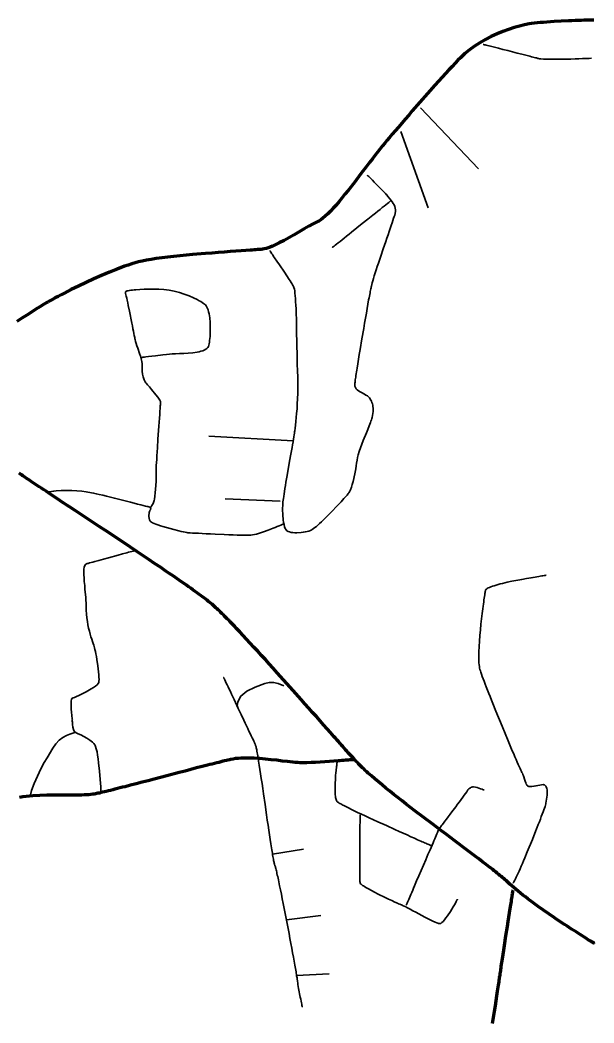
# Model space of a CAD drawing. Header units: inches. Extents: x -107 to 376, y -240 to 294.
# Drawn here: x 314 to 376.3, y 45.1 to 154 of the extents above; entities that cross this region are included whole.
import ezdxf

# ---------------------------------------------------------------- set-up
doc = ezdxf.new("R2010")
doc.units = ezdxf.units.IN
doc.header["$MEASUREMENT"] = 0
for name, color, linetype in [('Routes 1', 7, 'Continuous'), ('Routes 2', 7, 'Continuous'), ('Routes 4', 7, 'Continuous')]:
    doc.layers.add(name, color=color, linetype=linetype)

msp = doc.modelspace()

# ---------------------------------------------------------------- linework, layer by layer
at = {"layer": 'Routes 1', "color": 7, "lineweight": 158, "true_color": 0xffffff}
msp.add_lwpolyline([(376.33, 153.99), (376.3, 153.99), (376.23, 153.99), (376.11, 153.98), (375.94, 153.98), (375.74, 153.97), (375.51, 153.97), (375.24, 153.96), (374.94, 153.95), (374.62, 153.94), (374.28, 153.93), (373.93, 153.92), (373.55, 153.9), (372.78, 153.87), (372, 153.82), (371.22, 153.77), (370.85, 153.74), (370.49, 153.71), (370.15, 153.68), (369.84, 153.64), (369.54, 153.6), (369.28, 153.56), (368.78, 153.46), (368.24, 153.33), (367.66, 153.17), (367.06, 152.97), (366.44, 152.74), (365.8, 152.48), (365.17, 152.19), (364.54, 151.88), (363.93, 151.53), (363.35, 151.17), (362.81, 150.77), (362.3, 150.36), (362.07, 150.14), (361.82, 149.9), (361.55, 149.62), (361.24, 149.3), (360.92, 148.96), (360.58, 148.59), (360.22, 148.2), (359.84, 147.79), (359.45, 147.36), (359.06, 146.92), (358.24, 146), (356.6, 144.13), (356.21, 143.67), (355.82, 143.22), (355.45, 142.79), (355.09, 142.37), (354.75, 141.97), (354.42, 141.59), (354.13, 141.24), (353.85, 140.91), (353.6, 140.62), (353.37, 140.34), (353.12, 140.02), (352.85, 139.68), (352.56, 139.32), (352.27, 138.93), (351.96, 138.53), (351.64, 138.11), (350.98, 137.25), (350.31, 136.37), (349.63, 135.5), (349.29, 135.08), (348.96, 134.67), (348.64, 134.28), (348.32, 133.91), (348.01, 133.57), (347.71, 133.25), (347.42, 132.96), (347.15, 132.7), (346.9, 132.48), (346.66, 132.3), (346.44, 132.17), (346.25, 132.07), (346.04, 131.97), (345.82, 131.86), (345.35, 131.6), (344.85, 131.32), (344.32, 131.01), (343.78, 130.69), (342.68, 130.07), (342.15, 129.79), (341.64, 129.54), (341.4, 129.43), (341.16, 129.34), (340.93, 129.26), (340.72, 129.19), (340.51, 129.14), (340.32, 129.11), (340.22, 129.1), (340.1, 129.09), (339.95, 129.08), (339.79, 129.07), (339.62, 129.05), (339.43, 129.04), (339.22, 129.02), (339, 129), (338.52, 128.97), (338, 128.93), (337.43, 128.89), (336.82, 128.85), (336.18, 128.8), (335.52, 128.76), (334.84, 128.7), (334.15, 128.65), (332.74, 128.53), (331.35, 128.4), (330.68, 128.32), (330.02, 128.25), (329.39, 128.17), (328.8, 128.09), (328.24, 128.01), (327.73, 127.92), (327.27, 127.83), (327.06, 127.78), (326.87, 127.73), (326.5, 127.63), (326.13, 127.52), (325.74, 127.39), (325.35, 127.26), (324.54, 126.96), (323.7, 126.62), (322.86, 126.27), (322.01, 125.89), (321.17, 125.5), (320.36, 125.11), (319.57, 124.73), (318.83, 124.35), (318.48, 124.17), (318.14, 123.99), (317.82, 123.83), (317.52, 123.66), (317.23, 123.51), (317.07, 123.42), (316.91, 123.33), (316.54, 123.11), (316.14, 122.87), (315.7, 122.59), (315.23, 122.29), (314.73, 121.97), (314.21, 121.63), (313.67, 121.27)], dxfattribs=at)
at = {"layer": 'Routes 2', "color": 7, "lineweight": 106, "true_color": 0xffffff}
for points in [[(376.33, 53.8), (376.32, 53.8), (376.32, 53.8), (376.3, 53.81), (376.28, 53.82), (376.26, 53.84), (376.23, 53.85), (376.2, 53.87), (376.16, 53.9), (376.12, 53.92), (376.08, 53.95), (376.03, 53.98), (375.97, 54.01), (375.85, 54.09), (375.71, 54.17), (375.56, 54.27), (375.39, 54.37), (375.21, 54.48), (375.02, 54.61), (374.82, 54.73), (374.6, 54.87), (374.38, 55.02), (374.14, 55.17), (373.9, 55.32), (373.64, 55.49), (373.38, 55.66), (373.12, 55.83), (372.85, 56.01), (372.57, 56.19), (372.29, 56.38), (372, 56.57), (371.43, 56.96), (370.85, 57.37), (370.27, 57.78), (369.7, 58.19), (369.15, 58.6), (368.88, 58.81), (368.61, 59.01), (368.36, 59.22), (368.11, 59.42), (367.87, 59.62), (367.63, 59.82), (367.41, 60.01), (367.2, 60.2), (367, 60.39), (366.89, 60.49), (366.78, 60.59), (366.66, 60.69), (366.53, 60.8), (366.4, 60.91), (366.27, 61.03), (366.12, 61.14), (365.98, 61.26), (365.82, 61.39), (365.67, 61.52), (365.5, 61.65), (365.33, 61.78), (365.16, 61.92), (364.99, 62.05), (364.8, 62.19), (364.62, 62.34), (364.24, 62.63), (363.84, 62.94), (363.43, 63.25), (363, 63.57), (362.57, 63.9), (362.12, 64.23), (361.67, 64.57), (361.21, 64.91), (360.74, 65.26), (360.26, 65.62), (359.78, 65.98), (358.82, 66.7), (357.85, 67.42), (356.89, 68.15), (356.42, 68.52), (355.95, 68.88), (355.49, 69.24), (355.03, 69.59), (354.59, 69.94), (354.15, 70.29), (353.73, 70.63), (353.32, 70.97), (352.92, 71.3), (352.54, 71.63), (352.17, 71.94), (352, 72.1), (351.82, 72.25), (351.66, 72.4), (351.49, 72.55), (351.34, 72.7), (351.18, 72.84), (351.04, 72.98), (350.89, 73.12), (350.76, 73.26), (350.63, 73.39), (350.5, 73.52), (350.38, 73.65), (350.16, 73.9), (350.03, 74.04), (349.91, 74.18), (349.78, 74.32), (349.64, 74.47), (349.5, 74.63), (349.36, 74.79), (349.21, 74.96), (349.06, 75.13), (348.91, 75.3), (348.75, 75.48), (348.58, 75.67), (348.42, 75.85), (348.25, 76.05), (348.07, 76.24), (347.72, 76.65), (347.35, 77.06), (346.97, 77.49), (346.58, 77.93), (346.18, 78.38), (345.77, 78.84), (345.36, 79.3), (344.94, 79.77), (344.52, 80.25), (343.66, 81.21), (341.93, 83.15), (341.49, 83.63), (341.07, 84.1), (340.64, 84.57), (340.22, 85.03), (339.81, 85.48), (339.4, 85.93), (339, 86.36), (338.61, 86.78), (338.23, 87.19), (337.86, 87.58), (337.68, 87.78), (337.5, 87.96), (337.33, 88.15), (337.15, 88.33), (336.99, 88.5), (336.82, 88.67), (336.66, 88.84), (336.5, 89), (336.35, 89.15), (336.2, 89.3), (336.06, 89.45), (335.92, 89.59), (335.78, 89.72), (335.65, 89.85), (335.52, 89.97), (335.4, 90.09), (335.28, 90.2), (335.17, 90.3), (335.06, 90.4), (334.96, 90.49), (334.86, 90.58), (334.74, 90.67), (334.61, 90.78), (334.47, 90.89), (334.33, 91.01), (334.17, 91.13), (334, 91.26), (333.82, 91.39), (333.63, 91.53), (333.43, 91.68), (333.22, 91.83), (333.01, 91.98), (332.78, 92.14), (332.55, 92.31), (332.31, 92.48), (332.06, 92.65), (331.81, 92.83), (331.55, 93.01), (331.28, 93.2), (331.01, 93.39), (330.73, 93.58), (330.44, 93.77), (330.15, 93.97), (329.85, 94.18), (329.55, 94.38), (329.25, 94.59), (328.62, 95.01), (327.98, 95.44), (327.33, 95.88), (326.67, 96.32), (326, 96.77), (324.65, 97.67), (323.29, 98.57), (322.61, 99.02), (321.94, 99.46), (321.28, 99.89), (320.63, 100.32), (319.99, 100.74), (319.37, 101.15), (319.07, 101.35), (318.77, 101.55), (318.47, 101.75), (318.18, 101.94), (317.9, 102.13), (317.62, 102.31), (317.34, 102.49), (317.08, 102.67), (316.82, 102.84), (316.57, 103.01), (316.32, 103.17), (316.08, 103.33), (315.85, 103.48), (315.63, 103.63), (315.42, 103.77), (315.21, 103.91), (315.01, 104.04), (314.83, 104.17), (314.65, 104.28), (314.48, 104.4), (314.32, 104.51), (314.18, 104.61), (314.04, 104.7), (313.92, 104.79)], [(350.31, 73.73), (350.3, 73.73), (350.26, 73.73), (350.21, 73.72), (350.13, 73.71), (350.04, 73.71), (349.93, 73.7), (349.8, 73.69), (349.66, 73.67), (349.5, 73.66), (349.33, 73.64), (349.15, 73.63), (348.95, 73.61), (348.74, 73.6), (348.53, 73.58), (348.07, 73.55), (347.59, 73.51), (347.1, 73.48), (346.09, 73.42), (345.6, 73.4), (345.12, 73.38), (344.89, 73.38), (344.65, 73.38), (344.4, 73.38), (344.15, 73.4), (343.88, 73.42), (343.61, 73.44), (343.05, 73.5), (342.47, 73.56), (341.88, 73.64), (341.27, 73.71), (340.66, 73.77), (340.05, 73.83), (339.44, 73.87), (338.84, 73.89), (338.55, 73.89), (338.25, 73.89), (337.97, 73.87), (337.68, 73.85), (337.41, 73.82), (337.14, 73.78), (336.87, 73.72), (336.73, 73.69), (336.58, 73.66), (336.41, 73.62), (336.22, 73.57), (336.03, 73.53), (335.82, 73.48), (335.6, 73.42), (335.37, 73.37), (335.13, 73.3), (334.87, 73.24), (334.61, 73.17), (334.34, 73.11), (334.06, 73.03), (333.78, 72.96), (333.18, 72.81), (332.56, 72.65), (331.92, 72.48), (331.27, 72.31), (329.93, 71.96), (328.58, 71.6), (327.91, 71.43), (327.26, 71.26), (326.62, 71.09), (326, 70.93), (325.41, 70.78), (325.12, 70.71), (324.84, 70.64), (324.58, 70.57), (324.31, 70.5), (324.06, 70.44), (323.82, 70.38), (323.59, 70.32), (323.37, 70.27), (323.16, 70.22), (322.97, 70.17), (322.79, 70.13), (322.62, 70.09), (322.46, 70.06), (322.32, 70.03), (322.2, 70), (322.09, 69.98), (321.9, 69.95), (321.7, 69.92), (321.47, 69.9), (321.23, 69.89), (320.97, 69.88), (320.69, 69.87), (320.4, 69.87), (320.09, 69.87), (319.77, 69.86), (319.44, 69.87), (319.1, 69.87), (318.74, 69.87), (318.39, 69.87), (317.65, 69.86), (316.9, 69.85), (316.14, 69.82), (315.39, 69.77), (315.02, 69.74), (314.65, 69.7), (314.29, 69.66), (313.93, 69.6)], [(367.51, 59.5), (367.5, 59.49), (367.5, 59.46), (367.49, 59.42), (367.48, 59.36), (367.47, 59.28), (367.46, 59.18), (367.44, 59.07), (367.42, 58.95), (367.4, 58.81), (367.37, 58.67), (367.35, 58.5), (367.32, 58.33), (367.26, 57.95), (367.2, 57.54), (367.13, 57.09), (367.05, 56.62), (366.98, 56.13), (366.9, 55.62), (366.73, 54.58), (366.58, 53.55), (366.5, 53.05), (366.42, 52.57), (366.35, 52.11), (366.29, 51.69), (366.23, 51.29), (366.2, 51.11), (366.18, 50.94), (366.16, 50.78), (366.14, 50.64), (366.11, 50.5), (366.1, 50.41), (366.09, 50.31), (366.07, 50.19), (366.05, 50.06), (366.03, 49.92), (366.01, 49.76), (365.98, 49.6), (365.95, 49.41), (365.92, 49.22), (365.89, 49.02), (365.86, 48.8), (365.83, 48.57), (365.79, 48.33), (365.75, 48.08), (365.67, 47.55), (365.58, 46.98), (365.49, 46.37), (365.39, 45.73), (365.29, 45.06)]]:
    msp.add_lwpolyline(points, dxfattribs=at)
at = {"layer": 'Routes 4', "color": 7, "lineweight": 35, "true_color": 0xffffff}
for points in [[(376.06, 149.84), (375.79, 149.83), (375.47, 149.82), (375.1, 149.81), (374.7, 149.79), (374.27, 149.78), (373.82, 149.76), (372.89, 149.74), (372.44, 149.74), (371.99, 149.73), (371.58, 149.74), (371.19, 149.74), (370.85, 149.76), (370.56, 149.78), (370.43, 149.79), (370.32, 149.81), (370.23, 149.82), (370.15, 149.84), (370.07, 149.87), (369.97, 149.9), (369.84, 149.93), (369.7, 149.97), (369.53, 150.01), (369.35, 150.06), (368.94, 150.17), (368.48, 150.29), (367.99, 150.41), (366.96, 150.67), (366.44, 150.8), (365.96, 150.93), (365.51, 151.04), (365.1, 151.14), (364.93, 151.18), (364.77, 151.22), (364.63, 151.26), (364.51, 151.29), (364.42, 151.31), (364.35, 151.33), (364.3, 151.34), (364.29, 151.34)], [(363.8, 137.85), (357.5, 144.46)], [(358.33, 133.61), (355.34, 141.9)], [(351.72, 137.14), (351.73, 137.14), (351.75, 137.12), (351.78, 137.08), (351.82, 137.04), (351.88, 136.99), (351.94, 136.93), (352.01, 136.85), (352.09, 136.78), (352.27, 136.6), (352.47, 136.4), (352.9, 135.97), (353.12, 135.75), (353.33, 135.53), (353.52, 135.33), (353.68, 135.15), (353.75, 135.07), (353.82, 135), (353.94, 134.85), (354.2, 134.55), (354.43, 134.24), (354.53, 134.08), (354.62, 133.92), (354.69, 133.75), (354.75, 133.58), (354.77, 133.4), (354.78, 133.22), (354.75, 133.03), (354.72, 132.93), (354.71, 132.88), (354.69, 132.82), (354.66, 132.74), (354.64, 132.66), (354.57, 132.47), (354.5, 132.24), (354.41, 131.98), (354.31, 131.7), (354.2, 131.38), (354.08, 131.05), (353.96, 130.69), (353.84, 130.32), (353.71, 129.94), (353.44, 129.16), (353.17, 128.37), (352.92, 127.6), (352.79, 127.23), (352.68, 126.88), (352.57, 126.55), (352.47, 126.23), (352.38, 125.95), (352.31, 125.69), (352.24, 125.46), (352.19, 125.27), (352.15, 125.12), (352.14, 125.03), (352.12, 124.93), (352.09, 124.81), (352.07, 124.68), (352.04, 124.54), (352.01, 124.37), (351.97, 124.2), (351.94, 124.02), (351.9, 123.82), (351.86, 123.61), (351.78, 123.16), (351.7, 122.68), (351.61, 122.17), (351.51, 121.64), (351.41, 121.08), (351.32, 120.52), (351.12, 119.37), (350.93, 118.24), (350.84, 117.7), (350.75, 117.18), (350.67, 116.68), (350.6, 116.22), (350.56, 116), (350.53, 115.79), (350.5, 115.6), (350.47, 115.41), (350.45, 115.24), (350.43, 115.08), (350.41, 114.93), (350.39, 114.8), (350.38, 114.68), (350.37, 114.58), (350.36, 114.5), (350.35, 114.43), (350.35, 114.34), (350.37, 114.25), (350.42, 114.1), (350.51, 113.97), (350.62, 113.85), (350.76, 113.74), (350.92, 113.64), (351.08, 113.55), (351.42, 113.37), (351.57, 113.28), (351.72, 113.19), (351.84, 113.09), (351.94, 112.98), (352.09, 112.74), (352.16, 112.61), (352.21, 112.48), (352.26, 112.33), (352.3, 112.19), (352.32, 112.03), (352.34, 111.86), (352.35, 111.68), (352.34, 111.49), (352.32, 111.29), (352.29, 111.08), (352.24, 110.86), (352.2, 110.73), (352.16, 110.59), (352.11, 110.45), (352.06, 110.29), (351.93, 109.94), (351.78, 109.56), (351.62, 109.17), (351.28, 108.35), (351.12, 107.94), (350.97, 107.54), (350.84, 107.16), (350.73, 106.8), (350.68, 106.64), (350.65, 106.49), (350.6, 106.21), (350.55, 105.91), (350.5, 105.6), (350.45, 105.26), (350.38, 104.92), (350.24, 104.22), (350.16, 103.89), (350.07, 103.57), (349.98, 103.27), (349.88, 103.01), (349.77, 102.78), (349.71, 102.68), (349.65, 102.59), (349.59, 102.51), (349.51, 102.42), (349.42, 102.31), (349.3, 102.19), (349.17, 102.04), (349.02, 101.88), (348.87, 101.71), (348.69, 101.53), (348.51, 101.34), (348.32, 101.14), (347.93, 100.73), (347.52, 100.31), (347.11, 99.9), (346.72, 99.52), (346.53, 99.35), (346.35, 99.18), (346.18, 99.03), (346.02, 98.9), (345.87, 98.79), (345.74, 98.69), (345.63, 98.62), (345.53, 98.57), (345.37, 98.52), (345.18, 98.47), (344.98, 98.43), (344.76, 98.39), (344.53, 98.37), (344.07, 98.34), (343.85, 98.34), (343.63, 98.36), (343.44, 98.38), (343.26, 98.43), (343.11, 98.48), (342.99, 98.56), (342.89, 98.66), (342.81, 98.81), (342.73, 99), (342.67, 99.22), (342.62, 99.46), (342.58, 99.73), (342.53, 100.3), (342.52, 100.88), (342.53, 101.44), (342.55, 101.7), (342.57, 101.86), (342.6, 102.05), (342.63, 102.28), (342.67, 102.55), (342.71, 102.83), (342.77, 103.15), (342.82, 103.48), (342.88, 103.83), (343.01, 104.57), (343.28, 106.12), (343.41, 106.87), (343.54, 107.58), (343.59, 107.9), (343.65, 108.21), (343.69, 108.49), (343.74, 108.74), (343.77, 108.96), (343.8, 109.15), (343.82, 109.29), (343.84, 109.42), (343.87, 109.7), (343.91, 110.03), (343.96, 110.41), (344, 110.84), (344.04, 111.3), (344.08, 111.8), (344.11, 112.33), (344.14, 112.89), (344.16, 113.49), (344.17, 114.1), (344.16, 114.74), (344.15, 115.4), (344.13, 115.73), (344.12, 116.09), (344.11, 116.47), (344.09, 116.87), (344.08, 117.72), (344.06, 118.62), (344.03, 120.48), (344.01, 121.39), (343.98, 122.26), (343.97, 122.66), (343.95, 123.05), (343.93, 123.42), (343.91, 123.75), (343.89, 124.06), (343.86, 124.34), (343.83, 124.58), (343.79, 124.79), (343.75, 124.95), (343.71, 125.07), (343.66, 125.15), (343.6, 125.26), (343.52, 125.38), (343.43, 125.52), (343.33, 125.67), (343.22, 125.84), (342.98, 126.21), (342.71, 126.61), (342.16, 127.43), (341.89, 127.83), (341.65, 128.18), (341.54, 128.34), (341.44, 128.49), (341.35, 128.62), (341.28, 128.73), (341.22, 128.82), (341.17, 128.88), (341.15, 128.93), (341.14, 128.94)], [(347.9, 129.29), (347.91, 129.3), (347.93, 129.32), (348, 129.37), (348.1, 129.45), (348.22, 129.55), (348.38, 129.67), (348.55, 129.81), (348.75, 129.97), (348.97, 130.14), (349.21, 130.33), (349.46, 130.53), (349.73, 130.74), (350, 130.96), (350.58, 131.42), (351.17, 131.9), (351.76, 132.37), (352.33, 132.82), (352.6, 133.04), (352.86, 133.25), (353.1, 133.44), (353.33, 133.63), (353.54, 133.8), (353.73, 133.95), (353.9, 134.08), (354.04, 134.19), (354.15, 134.29), (354.24, 134.35), (354.27, 134.38), (354.29, 134.39), (354.3, 134.41), (354.31, 134.41)], [(327.2, 117.36), (327.22, 117.37), (327.26, 117.37), (327.32, 117.38), (327.41, 117.39), (327.52, 117.4), (327.65, 117.42), (327.96, 117.46), (328.32, 117.5), (328.7, 117.55), (329.51, 117.65), (329.89, 117.69), (330.23, 117.72), (330.53, 117.75), (330.7, 117.76), (330.89, 117.77), (331.31, 117.78), (331.77, 117.8), (332.26, 117.83), (332.75, 117.88), (333.22, 117.94), (333.44, 117.99), (333.65, 118.04), (333.84, 118.1), (334.01, 118.17), (334.16, 118.25), (334.29, 118.35), (334.39, 118.45), (334.46, 118.57), (334.5, 118.7), (334.53, 118.85), (334.56, 119.02), (334.59, 119.22), (334.63, 119.65), (334.65, 120.14), (334.66, 120.64), (334.64, 121.16), (334.6, 121.65), (334.53, 122.11), (334.48, 122.32), (334.43, 122.52), (334.37, 122.69), (334.3, 122.84), (334.23, 122.96), (334.14, 123.06), (334.04, 123.15), (333.92, 123.24), (333.77, 123.33), (333.62, 123.43), (333.44, 123.53), (333.25, 123.64), (332.82, 123.84), (332.35, 124.05), (331.84, 124.24), (331.3, 124.41), (330.75, 124.56), (330.19, 124.67), (329.63, 124.74), (329.08, 124.77), (328.53, 124.78), (328, 124.78), (327.49, 124.77), (327.01, 124.75), (326.58, 124.72), (326.38, 124.7), (326.2, 124.68), (326.03, 124.66), (325.88, 124.64), (325.75, 124.61), (325.64, 124.58), (325.55, 124.55), (325.49, 124.51), (325.45, 124.48), (325.43, 124.44), (325.44, 124.4), (325.47, 124.31), (325.5, 124.18), (325.54, 124.02), (325.58, 123.81), (325.64, 123.57), (325.69, 123.31), (325.75, 123.02), (325.88, 122.4), (326.14, 121.1), (326.2, 120.79), (326.26, 120.49), (326.32, 120.21), (326.36, 119.96), (326.41, 119.74), (326.45, 119.55), (326.47, 119.4), (326.5, 119.3), (326.54, 119.11), (326.61, 118.89), (326.69, 118.64), (326.79, 118.37), (326.99, 117.79), (327.08, 117.49), (327.16, 117.21), (327.22, 116.93), (327.25, 116.68), (327.26, 116.46), (327.26, 116.26), (327.28, 115.88), (327.31, 115.56), (327.36, 115.27), (327.43, 115.03), (327.48, 114.92), (327.5, 114.87), (327.54, 114.81), (327.6, 114.73), (327.67, 114.63), (327.75, 114.53), (327.85, 114.41), (328.06, 114.16), (328.29, 113.88), (328.75, 113.32), (328.95, 113.06), (329.04, 112.94), (329.11, 112.83), (329.17, 112.74), (329.22, 112.65), (329.25, 112.59), (329.26, 112.54), (329.26, 112.51), (329.26, 112.46), (329.25, 112.39), (329.25, 112.31), (329.24, 112.21), (329.23, 112.1), (329.22, 111.83), (329.19, 111.52), (329.17, 111.16), (329.14, 110.77), (329.11, 110.34), (329.08, 109.9), (329.05, 109.43), (328.98, 108.49), (328.92, 107.55), (328.89, 107.11), (328.86, 106.69), (328.84, 106.3), (328.82, 105.95), (328.8, 105.64), (328.79, 105.38), (328.79, 105.27), (328.79, 105.18), (328.79, 105.03), (328.79, 104.68), (328.78, 104.31), (328.77, 103.9), (328.72, 103.07), (328.69, 102.67), (328.65, 102.31), (328.6, 101.98), (328.57, 101.84), (328.53, 101.72), (328.5, 101.61), (328.46, 101.53), (328.38, 101.41), (328.32, 101.31), (328.27, 101.23), (328.23, 101.17), (328.2, 101.13), (328.16, 101.07), (328.15, 101.05), (328.15, 101.05)], [(334.49, 108.83), (343.66, 108.31)], [(317.01, 102.71), (317.21, 102.78), (317.43, 102.83), (317.66, 102.87), (317.92, 102.9), (318.46, 102.94), (319.03, 102.94), (319.61, 102.92), (320.18, 102.89), (320.71, 102.84), (321.18, 102.78), (321.38, 102.75), (321.57, 102.72), (321.75, 102.69), (321.99, 102.64), (322.28, 102.57), (322.61, 102.49), (322.98, 102.41), (323.39, 102.31), (324.25, 102.09), (325.14, 101.87), (326, 101.65), (326.4, 101.55), (326.77, 101.45), (327.1, 101.37), (327.38, 101.3), (327.61, 101.24), (327.78, 101.2), (327.89, 101.18), (327.97, 101.16), (328.09, 101.1), (328.16, 101.04), (328.19, 100.97), (328.18, 100.9), (328.16, 100.84), (328.1, 100.74), (328.08, 100.71), (328.06, 100.65), (328.04, 100.55), (328.02, 100.42), (328, 100.26), (327.99, 100.09), (328.01, 99.92), (328.05, 99.76), (328.13, 99.61), (328.18, 99.55), (328.26, 99.49), (328.38, 99.42), (328.55, 99.35), (328.75, 99.27), (328.98, 99.19), (329.24, 99.1), (329.51, 99.01), (330.69, 98.68), (331.26, 98.54), (331.51, 98.48), (331.74, 98.43), (331.94, 98.39), (332.1, 98.36), (332.22, 98.34), (332.32, 98.34), (332.39, 98.33), (332.48, 98.33), (332.72, 98.31), (333.02, 98.3), (333.38, 98.28), (333.78, 98.25), (334.22, 98.23), (334.69, 98.21), (335.18, 98.18), (336.17, 98.14), (336.66, 98.12), (337.13, 98.1), (337.57, 98.09), (337.98, 98.07), (338.34, 98.07), (338.65, 98.06), (338.89, 98.07), (339.06, 98.08), (339.24, 98.1), (339.45, 98.14), (339.67, 98.2), (339.91, 98.27), (340.43, 98.44), (340.96, 98.63), (341.48, 98.83), (341.72, 98.92), (341.94, 99.01), (342.14, 99.1), (342.31, 99.17), (342.45, 99.23), (342.56, 99.27), (342.63, 99.3), (342.65, 99.31)], [(336.26, 102.01), (342.25, 101.78)], [(322.82, 70.14), (322.79, 70.43), (322.76, 70.77), (322.73, 71.16), (322.7, 71.57), (322.62, 72.46), (322.53, 73.36), (322.48, 73.79), (322.42, 74.19), (322.36, 74.56), (322.28, 74.88), (322.2, 75.14), (322.16, 75.24), (322.11, 75.33), (322, 75.47), (321.88, 75.6), (321.59, 75.84), (321.26, 76.05), (320.92, 76.24), (320.59, 76.4), (320.3, 76.53), (320.18, 76.59), (320.07, 76.65), (319.98, 76.7), (319.91, 76.78), (319.85, 76.88), (319.8, 76.99), (319.73, 77.25), (319.69, 77.52), (319.68, 77.78), (319.67, 77.88), (319.67, 77.97), (319.67, 78.04), (319.68, 78.07), (319.68, 78.08), (319.67, 78.14), (319.66, 78.24), (319.64, 78.39), (319.62, 78.58), (319.6, 78.79), (319.56, 79.26), (319.54, 79.72), (319.54, 79.93), (319.56, 80.11), (319.58, 80.25), (319.62, 80.34), (319.68, 80.38), (319.78, 80.41), (319.93, 80.47), (320.13, 80.55), (320.37, 80.66), (320.62, 80.79), (321.18, 81.07), (321.73, 81.39), (321.97, 81.54), (322.19, 81.7), (322.36, 81.84), (322.49, 81.98), (322.55, 82.09), (322.57, 82.22), (322.58, 82.41), (322.57, 82.65), (322.55, 82.92), (322.52, 83.23), (322.44, 83.9), (322.34, 84.57), (322.29, 84.9), (322.24, 85.19), (322.19, 85.46), (322.14, 85.68), (322.1, 85.86), (322.06, 85.99), (322.01, 86.15), (321.94, 86.33), (321.87, 86.55), (321.79, 86.79), (321.7, 87.05), (321.62, 87.34), (321.53, 87.65), (321.45, 87.98), (321.38, 88.34), (321.31, 88.71), (321.26, 89.11), (321.22, 89.52), (321.19, 89.95), (321.18, 90.39), (321.13, 91.3), (321.05, 92.2), (321.02, 92.63), (320.98, 93.04), (320.95, 93.43), (320.93, 93.78), (320.93, 94.1), (320.94, 94.38), (320.97, 94.61), (321.02, 94.79), (321.1, 94.91), (321.15, 94.94), (321.21, 94.97), (321.3, 94.99), (321.41, 95.02), (321.55, 95.06), (321.72, 95.11), (321.9, 95.16), (322.11, 95.22), (322.56, 95.34), (323.06, 95.48), (323.59, 95.62), (324.65, 95.91), (325.14, 96.04), (325.59, 96.17), (325.79, 96.22), (325.97, 96.27), (326.13, 96.31), (326.27, 96.35), (326.38, 96.38), (326.46, 96.4), (326.51, 96.41), (326.53, 96.42)], [(371.12, 93.72), (371.11, 93.72), (371.07, 93.71), (371, 93.7), (370.91, 93.69), (370.79, 93.67), (370.66, 93.65), (370.5, 93.63), (370.33, 93.6), (370.14, 93.57), (369.93, 93.53), (369.72, 93.5), (369.49, 93.46), (369, 93.37), (368.48, 93.28), (367.42, 93.07), (366.89, 92.96), (366.39, 92.84), (366.15, 92.78), (365.92, 92.72), (365.7, 92.66), (365.5, 92.59), (365.31, 92.53), (365.14, 92.47), (364.99, 92.41), (364.85, 92.35), (364.74, 92.29), (364.65, 92.23), (364.59, 92.17), (364.55, 92.11), (364.53, 92.05), (364.52, 91.97), (364.5, 91.86), (364.48, 91.74), (364.46, 91.59), (364.44, 91.43), (364.41, 91.25), (364.38, 91.05), (364.35, 90.83), (364.32, 90.6), (364.29, 90.36), (364.25, 90.1), (364.19, 89.56), (364.12, 88.99), (364.05, 88.4), (363.99, 87.79), (363.93, 87.18), (363.89, 86.57), (363.85, 85.99), (363.83, 85.43), (363.82, 85.16), (363.82, 84.9), (363.82, 84.66), (363.83, 84.43), (363.84, 84.21), (363.86, 84.01), (363.88, 83.83), (363.91, 83.66), (363.94, 83.51), (363.99, 83.36), (364.04, 83.19), (364.11, 82.98), (364.2, 82.75), (364.29, 82.5), (364.39, 82.22), (364.51, 81.92), (364.63, 81.6), (364.76, 81.26), (364.9, 80.91), (365.04, 80.55), (365.19, 80.17), (365.35, 79.79), (365.67, 78.99), (366.34, 77.36), (366.67, 76.55), (367, 75.77), (367.16, 75.39), (367.31, 75.03), (367.46, 74.68), (367.61, 74.34), (367.74, 74.02), (367.87, 73.73), (367.99, 73.45), (368.11, 73.19), (368.21, 72.96), (368.3, 72.76), (368.38, 72.58), (368.45, 72.44), (368.5, 72.32), (368.55, 72.24), (368.62, 72.1), (368.67, 71.96), (368.72, 71.83), (368.8, 71.59), (368.86, 71.38), (368.92, 71.2), (368.98, 71.04), (369.02, 70.98), (369.07, 70.92), (369.12, 70.88), (369.19, 70.84), (369.26, 70.81), (369.35, 70.8), (369.46, 70.79), (369.57, 70.79), (369.8, 70.82), (370.03, 70.86), (370.24, 70.91), (370.45, 70.96), (370.63, 70.99), (370.8, 71), (370.88, 70.99), (370.94, 70.97), (371, 70.93), (371.06, 70.88), (371.1, 70.82), (371.14, 70.75), (371.2, 70.59), (371.24, 70.42), (371.26, 70.24), (371.26, 70.05), (371.24, 69.86), (371.22, 69.65), (371.15, 69.22), (371.11, 68.99), (371.09, 68.9), (371.05, 68.78), (371.01, 68.63), (370.95, 68.46), (370.88, 68.26), (370.8, 68.04), (370.71, 67.8), (370.61, 67.55), (370.51, 67.27), (370.4, 66.98), (370.28, 66.68), (370.16, 66.37), (369.9, 65.72), (369.64, 65.05), (369.08, 63.7), (368.81, 63.05), (368.68, 62.74), (368.55, 62.44), (368.43, 62.15), (368.31, 61.87), (368.19, 61.62), (368.09, 61.38), (367.98, 61.16), (367.89, 60.96), (367.81, 60.78), (367.73, 60.63), (367.67, 60.51), (367.61, 60.42), (367.57, 60.35), (367.54, 60.32)], [(336.11, 82.64), (336.11, 82.63), (336.12, 82.62), (336.13, 82.6), (336.14, 82.56), (336.16, 82.52), (336.19, 82.48), (336.21, 82.42), (336.24, 82.36), (336.31, 82.21), (336.4, 82.03), (336.49, 81.83), (336.6, 81.61), (336.71, 81.36), (336.84, 81.1), (336.97, 80.82), (337.1, 80.53), (337.25, 80.23), (337.39, 79.92), (337.7, 79.28), (338, 78.63), (338.31, 77.99), (338.45, 77.68), (338.59, 77.38), (338.73, 77.09), (338.86, 76.82), (338.99, 76.55), (339.1, 76.31), (339.21, 76.09), (339.3, 75.89), (339.38, 75.72), (339.45, 75.57), (339.48, 75.5), (339.51, 75.45), (339.53, 75.4), (339.55, 75.36), (339.57, 75.32), (339.58, 75.26), (339.6, 75.19), (339.63, 75.1), (339.65, 75), (339.67, 74.89), (339.7, 74.76), (339.73, 74.62), (339.75, 74.47), (339.78, 74.31), (339.81, 74.13), (339.84, 73.95), (339.88, 73.76), (339.91, 73.55), (339.94, 73.34), (339.98, 73.12), (340.05, 72.66), (340.12, 72.17), (340.2, 71.66), (340.28, 71.12), (340.36, 70.57), (340.44, 70.01), (340.61, 68.86), (340.77, 67.72), (340.85, 67.15), (340.93, 66.6), (341.01, 66.06), (341.09, 65.54), (341.16, 65.05), (341.24, 64.58), (341.27, 64.36), (341.3, 64.14), (341.34, 63.93), (341.37, 63.74), (341.4, 63.55), (341.43, 63.37), (341.46, 63.21), (341.49, 63.05), (341.51, 62.91), (341.54, 62.77), (341.56, 62.66), (341.59, 62.55), (341.61, 62.46), (341.63, 62.38), (341.65, 62.31), (341.67, 62.27), (341.68, 62.22), (341.7, 62.15), (341.73, 62.08), (341.75, 61.99), (341.78, 61.88), (341.81, 61.77), (341.84, 61.64), (341.87, 61.5), (341.9, 61.35), (341.94, 61.19), (341.98, 61.02), (342.02, 60.84), (342.06, 60.65), (342.1, 60.45), (342.14, 60.25), (342.19, 60.03), (342.28, 59.58), (342.38, 59.11), (342.48, 58.61), (342.58, 58.1), (342.68, 57.57), (342.79, 57.03), (343, 55.93), (343.21, 54.83), (343.31, 54.29), (343.41, 53.76), (343.5, 53.25), (343.59, 52.75), (343.68, 52.28), (343.76, 51.83), (343.8, 51.62), (343.84, 51.42), (343.87, 51.22), (343.9, 51.04), (343.94, 50.86), (343.97, 50.69), (343.99, 50.53), (344.02, 50.39), (344.04, 50.25), (344.06, 50.13), (344.08, 50.02), (344.1, 49.92), (344.11, 49.83), (344.12, 49.76), (344.13, 49.7), (344.13, 49.65), (344.16, 49.49), (344.18, 49.3), (344.22, 49.1), (344.25, 48.88), (344.43, 47.94), (344.48, 47.72), (344.52, 47.51), (344.56, 47.33), (344.59, 47.16), (344.61, 47.09), (344.62, 47.02), (344.63, 46.97), (344.64, 46.92), (344.65, 46.88), (344.66, 46.85), (344.66, 46.84), (344.66, 46.83)], [(342.65, 81.73), (342.05, 81.98), (341.53, 82.09), (341.06, 82.09), (340.59, 81.98), (339.54, 81.58), (338.63, 81.15), (337.99, 80.61), (337.78, 80.26), (337.65, 79.96), (337.59, 79.58), (337.7, 79.27)], [(315.09, 69.75), (315.24, 70.37), (315.52, 71.12), (316.27, 72.72), (316.63, 73.39), (316.93, 73.92), (317.55, 74.97), (317.88, 75.43), (318.24, 75.82), (318.63, 76.11), (319.04, 76.32), (319.41, 76.48), (319.73, 76.59), (319.95, 76.65), (320.03, 76.67)], [(348.45, 73.57), (348.45, 73.56), (348.44, 73.53), (348.44, 73.48), (348.43, 73.41), (348.41, 73.32), (348.4, 73.21), (348.39, 73.09), (348.37, 72.96), (348.36, 72.81), (348.34, 72.65), (348.32, 72.49), (348.31, 72.31), (348.27, 71.94), (348.25, 71.56), (348.22, 71.17), (348.21, 70.78), (348.21, 70.41), (348.21, 70.23), (348.22, 70.06), (348.23, 69.9), (348.25, 69.75), (348.27, 69.61), (348.29, 69.49), (348.32, 69.38), (348.36, 69.28), (348.4, 69.2), (348.45, 69.14), (348.48, 69.12), (348.52, 69.08), (348.58, 69.05), (348.65, 69), (348.73, 68.96), (348.83, 68.9), (348.93, 68.85), (349.04, 68.79), (349.17, 68.72), (349.3, 68.65), (349.44, 68.58), (349.59, 68.51), (349.75, 68.43), (349.92, 68.34), (350.28, 68.17), (350.66, 67.99), (351.07, 67.8), (351.49, 67.6), (351.93, 67.39), (352.38, 67.19), (352.84, 66.97), (353.78, 66.55), (354.71, 66.13), (355.16, 65.92), (355.6, 65.73), (356.03, 65.54), (356.44, 65.35), (356.82, 65.18), (357.18, 65.02), (357.35, 64.95), (357.51, 64.88), (357.66, 64.81), (357.81, 64.74), (357.94, 64.69), (358.07, 64.63), (358.18, 64.58), (358.29, 64.53), (358.38, 64.49), (358.47, 64.45), (358.54, 64.42), (358.6, 64.4), (358.64, 64.37), (358.68, 64.36), (358.7, 64.35), (358.71, 64.35)], [(364.42, 70.44), (364.37, 70.44), (364.31, 70.45), (364.17, 70.5), (364.01, 70.56), (363.83, 70.62), (363.64, 70.68), (363.45, 70.73), (363.26, 70.75), (363.17, 70.75), (363.08, 70.74), (362.99, 70.71), (362.91, 70.67), (362.83, 70.62), (362.75, 70.55), (362.68, 70.47), (362.64, 70.42), (362.61, 70.36), (362.56, 70.3), (362.51, 70.22), (362.38, 70.05), (362.24, 69.85), (362.08, 69.63), (361.9, 69.39), (361.71, 69.14), (361.52, 68.87), (361.31, 68.6), (360.9, 68.05), (360.7, 67.78), (360.5, 67.52), (360.31, 67.27), (360.14, 67.03), (359.98, 66.82), (359.83, 66.63), (359.77, 66.55), (359.71, 66.47), (359.66, 66.4), (359.61, 66.34), (359.58, 66.29), (359.54, 66.25), (359.52, 66.22), (359.51, 66.2), (359.5, 66.18), (359.48, 66.15), (359.46, 66.1), (359.42, 66.02), (359.38, 65.91), (359.33, 65.79), (359.27, 65.65), (359.2, 65.49), (359.12, 65.31), (359.03, 65.11), (358.94, 64.9), (358.85, 64.68), (358.75, 64.44), (358.64, 64.19), (358.53, 63.94), (358.3, 63.4), (358.06, 62.84), (357.56, 61.68), (357.31, 61.11), (357.07, 60.55), (356.85, 60.02), (356.74, 59.77), (356.64, 59.53), (356.54, 59.31), (356.45, 59.09), (356.36, 58.89), (356.28, 58.7), (356.21, 58.54), (356.14, 58.39), (356.09, 58.26), (356.04, 58.15), (356, 58.06), (355.98, 58), (355.96, 57.96), (355.95, 57.94)], [(361.51, 58.56), (361.5, 58.55), (361.49, 58.53), (361.47, 58.5), (361.45, 58.45), (361.41, 58.39), (361.38, 58.32), (361.28, 58.15), (361.17, 57.95), (361.03, 57.72), (360.89, 57.48), (360.74, 57.24), (360.42, 56.75), (360.25, 56.53), (360.1, 56.33), (359.94, 56.16), (359.8, 56.03), (359.74, 55.98), (359.68, 55.94), (359.62, 55.92), (359.57, 55.92), (359.51, 55.92), (359.44, 55.93), (359.37, 55.96), (359.27, 55.99), (359.07, 56.07), (358.82, 56.18), (358.55, 56.31), (358.26, 56.46), (357.95, 56.63), (357.63, 56.8), (356.98, 57.15), (356.67, 57.32), (356.37, 57.48), (356.09, 57.63), (355.83, 57.76), (355.61, 57.86), (355.51, 57.91), (355.42, 57.94), (355.33, 57.98), (355.23, 58.02), (355.11, 58.08), (354.98, 58.13), (354.69, 58.26), (354.36, 58.42), (354.01, 58.58), (353.64, 58.76), (352.88, 59.13), (352.51, 59.32), (352.16, 59.51), (351.83, 59.69), (351.54, 59.85), (351.41, 59.93), (351.3, 60), (351.2, 60.07), (351.11, 60.14), (351.04, 60.19), (350.98, 60.24), (350.94, 60.29), (350.93, 60.32), (350.92, 60.38), (350.91, 60.47), (350.91, 60.59), (350.9, 60.74), (350.9, 60.93), (350.89, 61.14), (350.89, 61.37), (350.89, 61.63), (350.89, 61.91), (350.89, 62.2), (350.89, 62.82), (350.89, 63.48), (350.89, 64.16), (350.9, 64.83), (350.9, 65.48), (350.91, 65.79), (350.91, 66.09), (350.91, 66.37), (350.91, 66.63), (350.92, 66.86), (350.92, 67.08), (350.92, 67.27), (350.92, 67.43), (350.92, 67.56), (350.92, 67.65), (350.93, 67.71), (350.93, 67.73)], [(344.79, 63.99), (341.42, 63.45)], [(346.65, 56.8), (342.93, 56.31)], [(347.57, 50.45), (344.04, 50.27)]]:
    msp.add_lwpolyline(points, dxfattribs=at)

doc.saveas('drawing.dxf')
